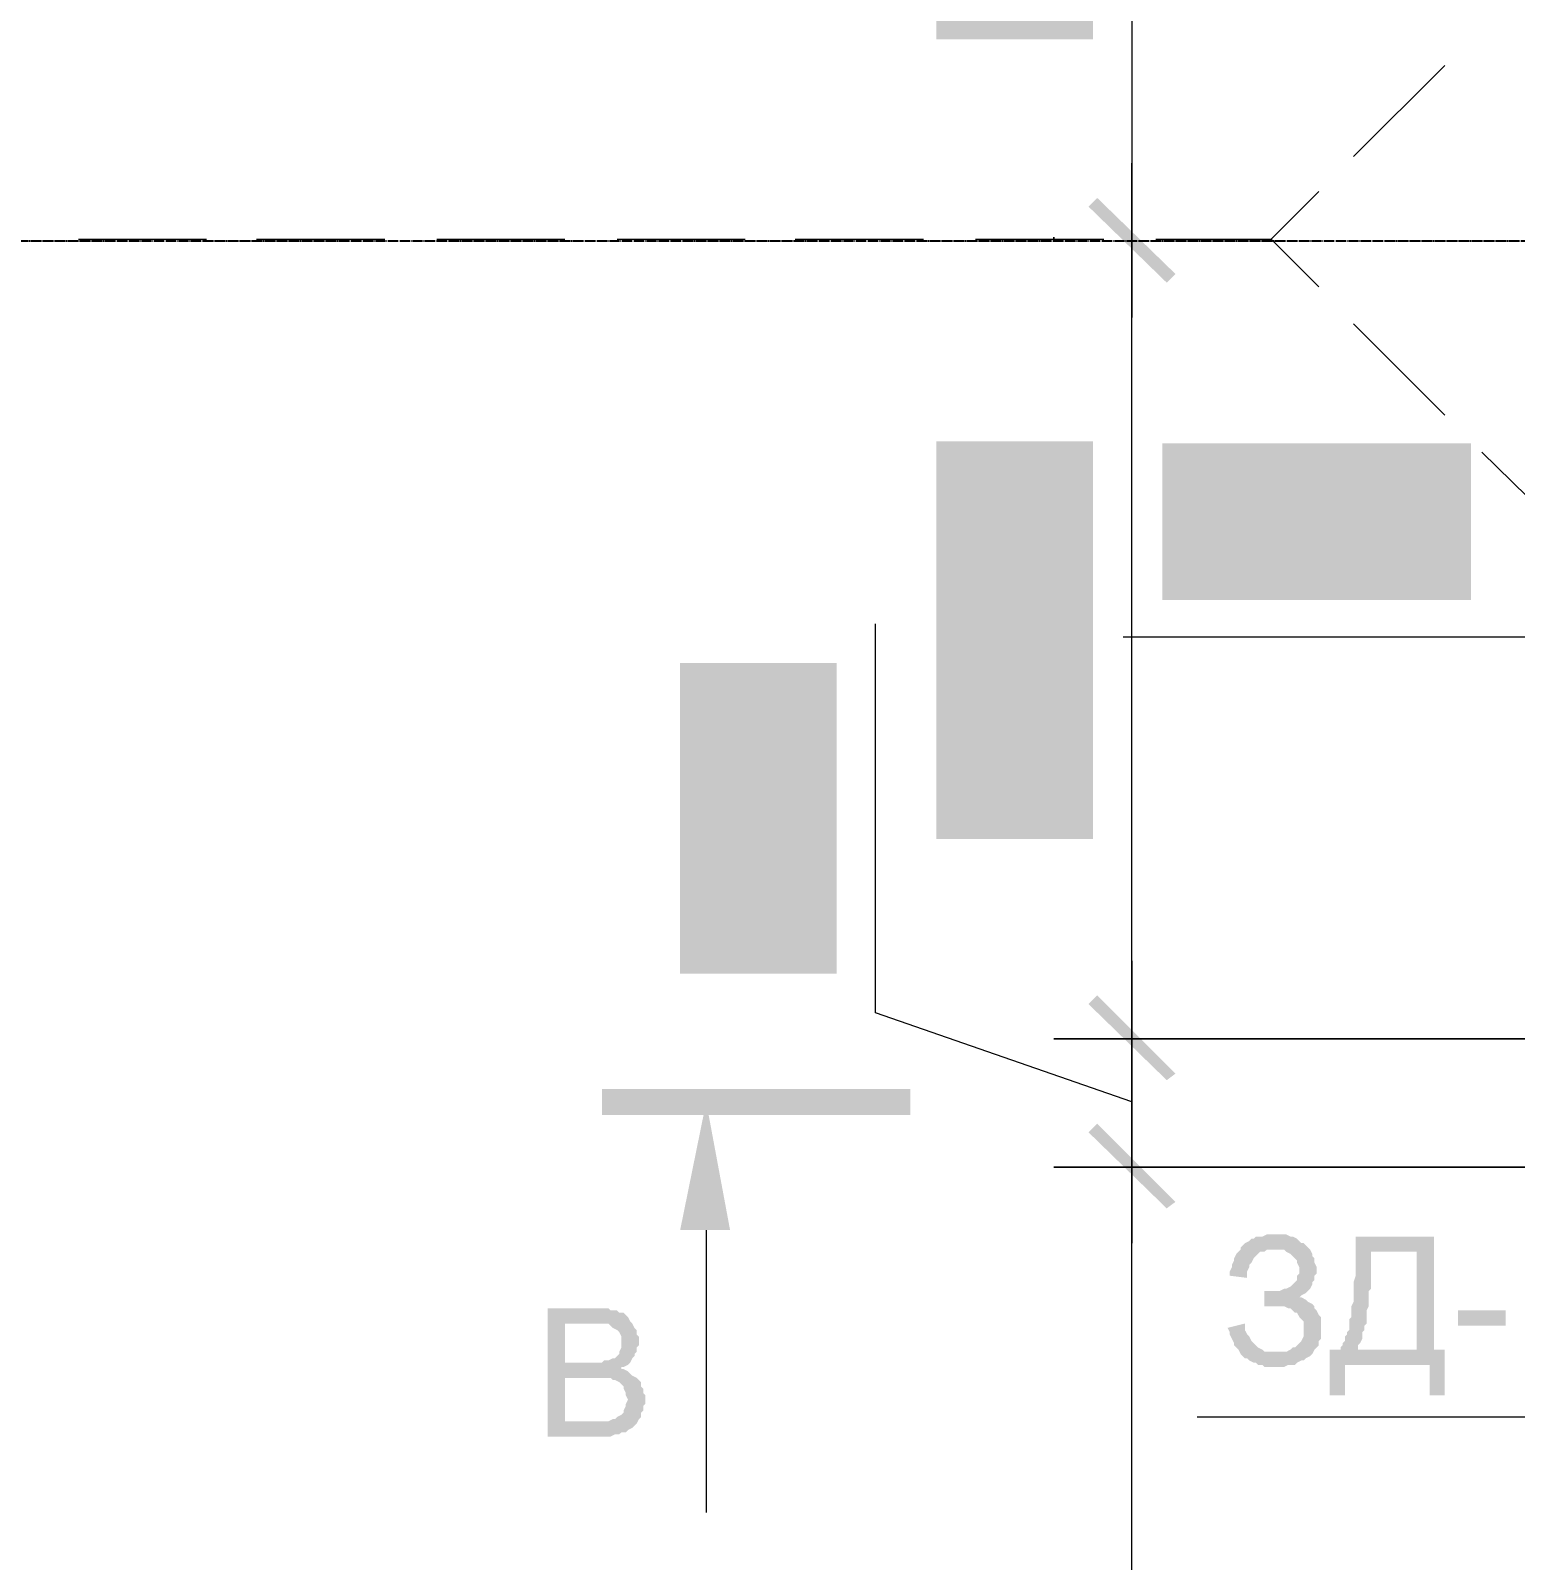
# Model space of a CAD drawing. Header units: millimetres. Extents: x -383313 to -161684, y -117025 to 99224.
# Drawn here: x -333930 to -331036, y -20153 to -17173 of the extents above; entities that cross this region are included whole.
import ezdxf

# ---------------------------------------------------------------- set-up
doc = ezdxf.new("R2010")
doc.units = ezdxf.units.MM
doc.header["$MEASUREMENT"] = 0
doc.linetypes.add('PS-GOST2.303 5', pattern=[24, 20, -1.5, 1, -1.5])
doc.layers.get('Defpoints').update_dxf_attribs({"color": 31})
for name, color, linetype in [('001__КОНСТРУКТИВ__размеры внутр.', 7, 'Continuous'), ('PDF_Geometry', 7, 'Continuous'), ('PDF_Solid Fills', 7, 'Continuous'), ('PS_Оси', 5, 'PS-GOST2.303 5')]:
    doc.layers.add(name, color=color, linetype=linetype)
doc.styles.add('PSTUDIO', font='arial.ttf')
doc.dimstyles.new('PS_TICK', dxfattribs={"dimscale": 100, "dimtxt": 2.5, "dimasz": 1, "dimexe": 2, "dimexo": 2, "dimgap": 1, "dimtad": 1, "dimdec": 0, "dimzin": 0, "dimdsep": 46, "dimtxsty": 'PSTUDIO', "dimblk": 'ARCHTICK', "dimcen": 2, "dimdle": 1.5, "dimse1": 1, "dimse2": 1, "dimadec": 0, "dimazin": 0, "dimtfac": 1, "dimtdec": 0, "dimtix": 1, "dimtmove": 1, "dimatfit": 3, "dimldrblk": 'ARCHTICK', "dimfxl": 1, "dimtolj": 1, "dimtzin": 0, "dimarcsym": 0})

# ---------------------------------------------------------------- blocks, each defined once
blk = doc.blocks.new('_ArchTick')
at = {"color": 0, "linetype": 'ByBlock', "const_width": 0.15}
blk.add_lwpolyline([(-0.5, -0.5), (0.5, 0.5)], dxfattribs=at)
blk = doc.blocks.new('*D281')
at = {"layer": '001__КОНСТРУКТИВ__размеры внутр.', "color": 0, "lineweight": -2, "ltscale": 100, "transparency": 16777216}
blk.add_line((-336984.8, -5432.1), (-336984.8, -20232.4), dxfattribs=at)
at = {"layer": 'Defpoints', "color": 0, "ltscale": 100, "transparency": 16777216}
for p in [(-330226.1, -5582.1), (-336984.8, -20082.4), (-335014.1, -20082.4)]:
    blk.add_point(p, dxfattribs=at)
at = {"layer": '001__КОНСТРУКТИВ__размеры внутр.', "color": 0, "lineweight": -2, "ltscale": 100, "transparency": 16777216, "xscale": 100, "yscale": 100, "zscale": 100}
for p, rotation in [((-336984.8, -5582.1), 90), ((-336984.8, -20082.4), 270)]:
    blk.add_blockref('_ArchTick', p, dxfattribs=dict(at, rotation=rotation))
at = {"layer": '001__КОНСТРУКТИВ__размеры внутр.', "color": 0, "ltscale": 100, "transparency": 16777216, "insert": (-337212.4, -12832.2), "char_height": 250, "attachment_point": 5, "rotation": 90, "style": 'PSTUDIO'}
blk.add_mtext('\\A1;14500', dxfattribs=at)
blk = doc.blocks.new('A$Cf5759c35')
at = {"layer": 'PDF_Solid Fills'}
for points in [[(26428.5, 245.5), (26432.8, 182), (26432.8, 190.5), (26437, 199), (26437, 207.4), (26441.2, 211.7), (26445.5, 215.9), (26449.7, 220.1), (26453.9, 224.4), (26458.2, 228.6), (26462.4, 232.8), (26470.9, 232.8), (26475.1, 237.1), (26483.6, 237.1), (26492, 237.1), (26492, 237.1), (26496.3, 237.1), (26504.7, 237.1), (26513.2, 232.8), (26517.4, 232.8), (26525.9, 228.6), (26530.1, 224.4), (26534.4, 220.1), (26534.4, 220.1), (26542.8, 215.9), (26542.8, 207.4), (26547.1, 203.2), (26551.3, 199), (26551.3, 190.5), (26551.3, 182), (26551.3, 245.5), (26547.1, 249.8), (26547.1, 249.8), (26538.6, 254), (26534.4, 258.2), (26530.1, 262.5), (26521.7, 262.5), (26517.4, 266.7), (26509, 266.7), (26500.5, 266.7), (26496.3, 270.9), (26487.8, 270.9), (26483.6, 270.9), (26479.3, 266.7), (26470.9, 266.7), (26462.4, 266.7), (26458.2, 262.5), (26449.7, 262.5), (26445.5, 258.2), (26441.2, 254), (26432.8, 249.8)], [(26326.9, 258.2), (26326.9, 131.2), (26453.9, 110.1), (26458.2, 139.7), (26453.9, 139.7), (26449.7, 143.9), (26445.5, 152.4), (26441.2, 156.6), (26441.2, 156.6), (26437, 160.9), (26437, 169.3), (26432.8, 177.8), (26432.8, 182), (26428.5, 245.5), (26428.5, 245.5), (26424.3, 241.3), (26424.3, 143.9), (26356.6, 156.6), (26356.6, 258.2)], [(26407.4, 190.5), (26407.4, 190.5), (26407.4, 177.8), (26411.6, 169.3), (26411.6, 160.9), (26415.8, 156.6), (26420.1, 152.4), (26424.3, 143.9), (26424.3, 241.3), (26420.1, 237.1), (26415.8, 228.6), (26411.6, 224.4), (26411.6, 220.1), (26407.4, 211.7), (26407.4, 207.4), (26407.4, 199)], [(26504.7, 135.5), (26509, 101.6), (26509, 105.8), (26525.9, 105.8), (26530.1, 110.1), (26538.6, 110.1), (26542.8, 114.3), (26547.1, 118.5), (26551.3, 122.8), (26555.5, 127), (26559.8, 131.2), (26564, 135.5), (26568.2, 143.9), (26572.5, 148.2), (26572.5, 156.6), (26572.5, 160.9), (26576.7, 169.3), (26576.7, 177.8), (26576.7, 182), (26576.7, 186.3), (26576.7, 190.5), (26576.7, 199), (26572.5, 207.4), (26572.5, 211.7), (26568.2, 220.1), (26568.2, 224.4), (26564, 228.6), (26559.8, 237.1), (26555.5, 241.3), (26551.3, 245.5), (26551.3, 182), (26551.3, 182), (26551.3, 177.8), (26551.3, 169.3), (26547.1, 165.1), (26542.8, 156.6), (26538.6, 152.4), (26534.4, 148.2), (26530.1, 143.9), (26525.9, 143.9), (26517.4, 139.7), (26513.2, 135.5)], [(26923.8, 258.2), (26763, 258.2), (26763, 228.6), (26885.7, 228.6), (26881.5, 228.6), (26881.5, 224.4), (26877.3, 220.1), (26873, 211.7), (26868.8, 207.4), (26864.6, 203.2), (26860.3, 194.7), (26856.1, 190.5), (26851.9, 186.3), (26847.6, 177.8), (26843.4, 169.3), (26839.2, 165.1), (26839.2, 160.9), (26834.9, 156.6), (26834.9, 148.2), (26830.7, 143.9), (26826.5, 135.5), (26826.5, 131.2), (26822.2, 122.8), (26818, 118.5), (26818, 110.1), (26813.8, 105.8), (26813.8, 97.4), (26809.5, 88.9), (26809.5, 84.7), (26809.5, 80.4), (26805.3, 72), (26805.3, 63.5), (26801.1, 59.3), (26801.1, 50.8), (26801.1, 42.3), (26801.1, 38.1), (26796.8, 29.6), (26796.8, 25.4), (26796.8, 16.9), (26796.8, 12.7), (26830.7, 12.7), (26830.7, 12.7), (26830.7, 21.2), (26830.7, 29.6), (26830.7, 33.9), (26830.7, 42.3), (26834.9, 50.8), (26834.9, 55), (26834.9, 63.5), (26839.2, 67.7), (26839.2, 76.2), (26839.2, 80.4), (26843.4, 84.7), (26843.4, 93.1), (26847.6, 97.4), (26847.6, 105.8), (26851.9, 110.1), (26851.9, 118.5), (26856.1, 122.8), (26860.3, 131.2), (26860.3, 135.5), (26864.6, 143.9), (26868.8, 148.2), (26868.8, 156.6), (26873, 160.9), (26877.3, 169.3), (26881.5, 173.6), (26885.7, 182), (26890, 186.3), (26894.2, 194.7), (26898.4, 199), (26898.4, 207.4), (26902.7, 211.7), (26906.9, 215.9), (26911.1, 220.1), (26915.4, 228.6), (26919.6, 232.8), (26923.8, 237.1)], [(27072, 262.5), (27050.8, 262.5), (27046.6, 258.2), (27042.4, 254), (27038.1, 245.5), (27033.9, 241.3), (27029.7, 237.1), (27025.4, 228.6), (27021.2, 228.6), (27012.7, 224.4), (27008.5, 220.1), (27004.3, 215.9), (26995.8, 211.7), (27038.1, 207.4), (27038.1, 12.7), (27072, 12.7)], [(27232.9, 262.5), (27232.9, 262.5), (27207.5, 262.5), (27203.2, 258.2), (27199, 258.2), (27190.5, 254), (27186.3, 249.8), (27186.3, 249.8), (27182.1, 245.5), (27177.8, 237.1), (27232.9, 237.1), (27232.9, 237.1), (27241.3, 237.1), (27245.6, 237.1), (27254, 232.8), (27258.3, 228.6), (27262.5, 224.4), (27266.7, 215.9), (27266.7, 215.9), (27271, 211.7), (27271, 207.4), (27275.2, 203.2), (27275.2, 199), (27275.2, 194.7), (27279.4, 186.3), (27279.4, 177.8), (27279.4, 173.6), (27279.4, 165.1), (27279.4, 156.6), (27279.4, 143.9), (27279.4, 135.5), (27279.4, 135.5), (27279.4, 122.8), (27279.4, 114.3), (27279.4, 105.8), (27279.4, 97.4), (27279.4, 93.1), (27279.4, 84.7), (27275.2, 76.2), (27275.2, 72), (27275.2, 67.7), (27271, 63.5), (27271, 59.3), (27266.7, 55), (27266.7, 50.8), (27262.5, 46.6), (27254, 42.3), (27249.8, 38.1), (27245.6, 33.9), (27237.1, 33.9), (27232.9, 33.9), (27177.8, 29.6), (27182.1, 25.4), (27186.3, 21.2), (27190.5, 16.9), (27199, 16.9), (27203.2, 12.7), (27211.7, 12.7), (27215.9, 8.5), (27224.4, 8.5), (27232.9, 8.5), (27232.9, 8.5), (27241.3, 8.5), (27245.6, 8.5), (27254, 12.7), (27258.3, 12.7), (27266.7, 16.9), (27271, 21.2), (27275.2, 21.2), (27279.4, 25.4), (27283.7, 29.6), (27287.9, 33.9), (27292.1, 38.1), (27296.4, 46.6), (27296.4, 50.8), (27300.6, 59.3), (27304.8, 63.5), (27304.8, 67.7), (27304.8, 72), (27309.1, 76.2), (27309.1, 84.7), (27309.1, 88.9), (27309.1, 97.4), (27313.3, 105.8), (27313.3, 110.1), (27313.3, 118.5), (27313.3, 127), (27313.3, 135.5), (27313.3, 139.7), (27313.3, 148.2), (27313.3, 156.6), (27313.3, 165.1), (27313.3, 169.3), (27309.1, 177.8), (27309.1, 182), (27309.1, 190.5), (27309.1, 194.7), (27304.8, 203.2), (27304.8, 207.4), (27300.6, 215.9), (27296.4, 220.1), (27296.4, 228.6), (27292.1, 232.8), (27292.1, 232.8), (27287.9, 237.1), (27283.7, 241.3), (27279.4, 249.8), (27271, 254), (27266.7, 254), (27266.7, 258.2), (27258.3, 258.2), (27254, 262.5), (27245.6, 262.5), (27237.1, 262.5)], [(26995.8, 211.7), (26991.6, 207.4), (26987.3, 203.2), (26978.9, 199), (26978.9, 169.3), (26978.9, 173.6), (26987.3, 173.6), (26991.6, 177.8), (26995.8, 177.8), (27004.3, 182), (27012.7, 186.3), (27012.7, 186.3), (27017, 190.5), (27025.4, 194.7), (27029.7, 199), (27033.9, 203.2), (27038.1, 207.4)], [(27177.8, 237.1), (27173.6, 232.8), (27169.4, 228.6), (27165.1, 220.1), (27160.9, 215.9), (27160.9, 207.4), (27156.7, 207.4), (27156.7, 199), (27156.7, 194.7), (27152.4, 186.3), (27152.4, 182), (27152.4, 173.6), (27152.4, 169.3), (27152.4, 160.9), (27152.4, 152.4), (27148.2, 143.9), (27148.2, 135.5), (27148.2, 131.2), (27148.2, 122.8), (27152.4, 114.3), (27152.4, 105.8), (27152.4, 97.4), (27152.4, 88.9), (27152.4, 84.7), (27156.7, 76.2), (27156.7, 72), (27160.9, 63.5), (27160.9, 59.3), (27165.1, 55), (27165.1, 46.6), (27169.4, 42.3), (27173.6, 38.1), (27173.6, 33.9), (27177.8, 29.6), (27232.9, 33.9), (27228.6, 33.9), (27224.4, 33.9), (27215.9, 38.1), (27211.7, 38.1), (27207.5, 42.3), (27199, 46.6), (27194.8, 55), (27194.8, 55), (27194.8, 59.3), (27190.5, 63.5), (27190.5, 67.7), (27186.3, 72), (27186.3, 80.4), (27186.3, 84.7), (27182.1, 93.1), (27182.1, 101.6), (27182.1, 110.1), (27182.1, 118.5), (27182.1, 127), (27182.1, 135.5), (27182.1, 143.9), (27182.1, 152.4), (27182.1, 160.9), (27182.1, 169.3), (27182.1, 177.8), (27186.3, 182), (27186.3, 190.5), (27186.3, 194.7), (27190.5, 203.2), (27190.5, 207.4), (27194.8, 211.7), (27194.8, 215.9), (27199, 220.1), (27203.2, 224.4), (27207.5, 228.6), (27211.7, 232.8), (27215.9, 237.1), (27224.4, 237.1), (27232.9, 237.1)], [(26326.9, 63.5), (26326.9, -63.5), (26453.9, -84.7), (26458.2, -55), (26453.9, -55), (26449.7, -50.8), (26445.5, -42.3), (26441.2, -38.1), (26441.2, -38.1), (26437, -33.9), (26437, -25.4), (26432.8, -16.9), (26432.8, -12.7), (26428.5, 50.8), (26428.5, 50.8), (26424.3, 46.6), (26424.3, -50.8), (26356.6, -38.1), (26356.6, 63.5)], [(26428.5, 50.8), (26432.8, -12.7), (26432.8, -4.2), (26437, 4.2), (26437, 12.7), (26441.2, 16.9), (26445.5, 21.2), (26449.7, 25.4), (26453.9, 29.6), (26458.2, 33.9), (26462.4, 38.1), (26470.9, 38.1), (26475.1, 42.3), (26483.6, 42.3), (26492, 42.3), (26492, 42.3), (26496.3, 42.3), (26504.7, 42.3), (26513.2, 38.1), (26517.4, 38.1), (26525.9, 33.9), (26530.1, 29.6), (26534.4, 25.4), (26534.4, 25.4), (26542.8, 21.2), (26542.8, 12.7), (26547.1, 8.5), (26551.3, 4.2), (26551.3, -4.2), (26551.3, -12.7), (26551.3, 50.8), (26547.1, 55), (26547.1, 55), (26538.6, 59.3), (26534.4, 63.5), (26530.1, 67.7), (26521.7, 67.7), (26517.4, 72), (26509, 72), (26500.5, 72), (26496.3, 76.2), (26487.8, 76.2), (26483.6, 76.2), (26479.3, 72), (26470.9, 72), (26462.4, 72), (26458.2, 67.7), (26449.7, 67.7), (26445.5, 63.5), (26441.2, 59.3), (26432.8, 55)], [(26407.4, -4.2), (26407.4, -4.2), (26407.4, -16.9), (26411.6, -25.4), (26411.6, -33.9), (26415.8, -38.1), (26420.1, -42.3), (26424.3, -50.8), (26424.3, 46.6), (26420.1, 42.3), (26415.8, 33.9), (26411.6, 29.6), (26411.6, 25.4), (26407.4, 16.9), (26407.4, 12.7), (26407.4, 4.2)], [(26504.7, -59.3), (26509, -93.1), (26509, -88.9), (26525.9, -88.9), (26530.1, -84.7), (26538.6, -84.7), (26542.8, -80.4), (26547.1, -76.2), (26551.3, -72), (26555.5, -67.7), (26559.8, -63.5), (26564, -59.3), (26568.2, -50.8), (26572.5, -46.6), (26572.5, -38.1), (26572.5, -33.9), (26576.7, -25.4), (26576.7, -16.9), (26576.7, -12.7), (26576.7, -8.5), (26576.7, -4.2), (26576.7, 4.2), (26572.5, 12.7), (26572.5, 16.9), (26568.2, 25.4), (26568.2, 29.6), (26564, 33.9), (26559.8, 42.3), (26555.5, 46.6), (26551.3, 50.8), (26551.3, -12.7), (26551.3, -12.7), (26551.3, -16.9), (26551.3, -25.4), (26547.1, -29.6), (26542.8, -38.1), (26538.6, -42.3), (26534.4, -46.6), (26530.1, -50.8), (26525.9, -50.8), (26517.4, -55), (26513.2, -59.3)], [(26428.5, -143.9), (26432.8, -207.4), (26432.8, -199), (26437, -190.5), (26437, -182), (26441.2, -177.8), (26445.5, -173.6), (26449.7, -169.3), (26453.9, -165.1), (26458.2, -160.9), (26462.4, -156.6), (26470.9, -156.6), (26475.1, -152.4), (26483.6, -152.4), (26492, -152.4), (26492, -152.4), (26496.3, -152.4), (26504.7, -152.4), (26513.2, -156.6), (26517.4, -156.6), (26525.9, -160.9), (26530.1, -165.1), (26534.4, -169.3), (26534.4, -169.3), (26542.8, -173.6), (26542.8, -182), (26547.1, -186.3), (26551.3, -190.5), (26551.3, -199), (26551.3, -207.4), (26551.3, -143.9), (26547.1, -139.7), (26547.1, -139.7), (26538.6, -135.5), (26534.4, -131.2), (26530.1, -127), (26521.7, -127), (26517.4, -122.8), (26509, -122.8), (26500.5, -122.8), (26496.3, -118.5), (26487.8, -118.5), (26483.6, -118.5), (26479.3, -122.8), (26470.9, -122.8), (26462.4, -122.8), (26458.2, -127), (26449.7, -127), (26445.5, -131.2), (26441.2, -135.5), (26432.8, -139.7)], [(26326.9, -131.2), (26326.9, -258.2), (26453.9, -279.4), (26458.2, -249.8), (26453.9, -249.8), (26449.7, -245.5), (26445.5, -237.1), (26441.2, -232.8), (26441.2, -232.8), (26437, -228.6), (26437, -220.1), (26432.8, -211.7), (26432.8, -207.4), (26428.5, -143.9), (26428.5, -143.9), (26424.3, -148.2), (26424.3, -245.5), (26356.6, -232.8), (26356.6, -131.2)], [(26407.4, -199), (26407.4, -199), (26407.4, -211.7), (26411.6, -220.1), (26411.6, -228.6), (26415.8, -232.8), (26420.1, -237.1), (26424.3, -245.5), (26424.3, -148.2), (26420.1, -152.4), (26415.8, -160.9), (26411.6, -165.1), (26411.6, -169.3), (26407.4, -177.8), (26407.4, -182), (26407.4, -190.5)], [(26504.7, -254), (26509, -287.9), (26509, -283.6), (26525.9, -283.6), (26530.1, -279.4), (26538.6, -279.4), (26542.8, -275.2), (26547.1, -270.9), (26551.3, -266.7), (26555.5, -262.5), (26559.8, -258.2), (26564, -254), (26568.2, -245.5), (26572.5, -241.3), (26572.5, -232.8), (26572.5, -228.6), (26576.7, -220.1), (26576.7, -211.7), (26576.7, -207.4), (26576.7, -203.2), (26576.7, -199), (26576.7, -190.5), (26572.5, -182), (26572.5, -177.8), (26568.2, -169.3), (26568.2, -165.1), (26564, -160.9), (26559.8, -152.4), (26555.5, -148.2), (26551.3, -143.9), (26551.3, -207.4), (26551.3, -207.4), (26551.3, -211.7), (26551.3, -220.1), (26547.1, -224.4), (26542.8, -232.8), (26538.6, -237.1), (26534.4, -241.3), (26530.1, -245.5), (26525.9, -245.5), (26517.4, -249.8), (26513.2, -254)], [(25823.2, -245.5), (25823.2, -245.5), (25823.2, -270.9), (25827.4, -275.2), (25827.4, -279.4), (25831.6, -287.9), (25835.9, -292.1), (25835.9, -292.1), (25840.1, -296.3), (25848.6, -300.6), (25848.6, -245.5), (25848.6, -245.5), (25848.6, -237.1), (25848.6, -232.8), (25852.8, -224.4), (25857, -220.1), (25861.3, -215.9), (25869.7, -211.7), (25869.7, -211.7), (25874, -207.4), (25878.2, -207.4), (25882.4, -203.2), (25886.7, -203.2), (25890.9, -203.2), (25899.4, -199), (25907.8, -199), (25912.1, -199), (25920.5, -199), (25929, -199), (25941.7, -199), (25950.2, -199), (25950.2, -199), (25962.9, -199), (25971.3, -199), (25979.8, -199), (25988.3, -199), (25992.5, -199), (26001, -199), (26009.4, -203.2), (26013.7, -203.2), (26017.9, -203.2), (26022.1, -207.4), (26026.4, -207.4), (26030.6, -211.7), (26034.8, -211.7), (26039.1, -215.9), (26043.3, -224.4), (26047.5, -228.6), (26051.8, -232.8), (26051.8, -241.3), (26051.8, -245.5), (26056, -300.6), (26060.2, -296.3), (26064.5, -292.1), (26068.7, -287.9), (26068.7, -279.4), (26072.9, -275.2), (26072.9, -266.7), (26077.2, -262.5), (26077.2, -254), (26077.2, -245.5), (26077.2, -245.5), (26077.2, -237.1), (26077.2, -232.8), (26072.9, -224.4), (26072.9, -220.1), (26068.7, -211.7), (26064.5, -207.4), (26064.5, -203.2), (26060.2, -199), (26056, -194.7), (26051.8, -190.5), (26047.5, -186.3), (26039.1, -182), (26034.8, -182), (26026.4, -177.8), (26022.1, -173.6), (26017.9, -173.6), (26013.7, -173.6), (26009.4, -169.3), (26001, -169.3), (25996.7, -169.3), (25988.3, -169.3), (25979.8, -165.1), (25975.6, -165.1), (25967.1, -165.1), (25958.6, -165.1), (25950.2, -165.1), (25945.9, -165.1), (25937.5, -165.1), (25929, -165.1), (25920.5, -165.1), (25916.3, -165.1), (25907.8, -169.3), (25903.6, -169.3), (25895.1, -169.3), (25890.9, -169.3), (25882.4, -173.6), (25878.2, -173.6), (25869.7, -177.8), (25865.5, -182), (25857, -182), (25852.8, -186.3), (25852.8, -186.3), (25848.6, -190.5), (25844.3, -194.7), (25835.9, -199), (25831.6, -207.4), (25831.6, -211.7), (25827.4, -211.7), (25827.4, -220.1), (25823.2, -224.4), (25823.2, -232.8), (25823.2, -241.3)], [(25848.6, -300.6), (25852.8, -304.8), (25857, -309), (25865.5, -313.3), (25869.7, -317.5), (25878.2, -317.5), (25878.2, -321.7), (25886.7, -321.7), (25890.9, -321.7), (25899.4, -326), (25903.6, -326), (25912.1, -326), (25916.3, -326), (25924.8, -326), (25933.2, -326), (25941.7, -330.2), (25950.2, -330.2), (25954.4, -330.2), (25962.9, -330.2), (25971.3, -326), (25979.8, -326), (25988.3, -326), (25996.7, -326), (26001, -326), (26009.4, -321.7), (26013.7, -321.7), (26022.1, -317.5), (26026.4, -317.5), (26030.6, -313.3), (26039.1, -313.3), (26043.3, -309), (26047.5, -304.8), (26051.8, -304.8), (26056, -300.6), (26051.8, -245.5), (26051.8, -249.8), (26051.8, -254), (26047.5, -262.5), (26047.5, -266.7), (26043.3, -270.9), (26039.1, -279.4), (26030.6, -283.6), (26030.6, -283.6), (26026.4, -283.6), (26022.1, -287.9), (26017.9, -287.9), (26013.7, -292.1), (26005.2, -292.1), (26001, -292.1), (25992.5, -296.3), (25984, -296.3), (25975.6, -296.3), (25967.1, -296.3), (25958.6, -296.3), (25950.2, -296.3), (25941.7, -296.3), (25933.2, -296.3), (25924.8, -296.3), (25916.3, -296.3), (25907.8, -296.3), (25903.6, -292.1), (25895.1, -292.1), (25890.9, -292.1), (25882.4, -287.9), (25878.2, -287.9), (25874, -283.6), (25869.7, -283.6), (25865.5, -279.4), (25861.3, -275.2), (25857, -270.9), (25852.8, -266.7), (25848.6, -262.5), (25848.6, -254), (25848.6, -245.5)], [(25929, -381), (25933.2, -444.5), (25933.2, -436), (25937.5, -427.6), (25937.5, -419.1), (25941.7, -414.9), (25945.9, -410.6), (25950.2, -406.4), (25954.4, -402.2), (25958.6, -397.9), (25962.9, -393.7), (25971.3, -393.7), (25975.6, -389.5), (25984, -389.5), (25992.5, -389.5), (25992.5, -389.5), (25996.7, -389.5), (26005.2, -389.5), (26013.7, -393.7), (26017.9, -393.7), (26026.4, -397.9), (26030.6, -402.2), (26034.8, -406.4), (26034.8, -406.4), (26043.3, -410.6), (26043.3, -419.1), (26047.5, -423.3), (26051.8, -427.6), (26051.8, -436), (26051.8, -444.5), (26051.8, -381), (26047.5, -376.8), (26047.5, -376.8), (26039.1, -372.5), (26034.8, -368.3), (26030.6, -364.1), (26022.1, -364.1), (26017.9, -359.8), (26009.4, -359.8), (26001, -359.8), (25996.7, -355.6), (25988.3, -355.6), (25984, -355.6), (25979.8, -359.8), (25971.3, -359.8), (25962.9, -359.8), (25958.6, -364.1), (25950.2, -364.1), (25945.9, -368.3), (25941.7, -372.5), (25933.2, -376.8)], [(25827.4, -368.3), (25827.4, -495.3), (25954.4, -516.5), (25958.6, -486.8), (25954.4, -486.8), (25950.2, -482.6), (25945.9, -474.1), (25941.7, -469.9), (25941.7, -469.9), (25937.5, -465.7), (25937.5, -457.2), (25933.2, -448.7), (25933.2, -444.5), (25929, -381), (25929, -381), (25924.8, -385.2), (25924.8, -482.6), (25857, -469.9), (25857, -368.3)], [(25907.8, -436), (25907.8, -436), (25907.8, -448.7), (25912.1, -457.2), (25912.1, -465.7), (25916.3, -469.9), (25920.5, -474.1), (25924.8, -482.6), (25924.8, -385.2), (25920.5, -389.5), (25916.3, -397.9), (25912.1, -402.2), (25912.1, -406.4), (25907.8, -414.9), (25907.8, -419.1), (25907.8, -427.6)], [(26005.2, -491.1), (26009.4, -524.9), (26009.4, -520.7), (26026.4, -520.7), (26030.6, -516.5), (26039.1, -516.5), (26043.3, -512.2), (26047.5, -508), (26051.8, -503.8), (26056, -499.5), (26060.2, -495.3), (26064.5, -491.1), (26068.7, -482.6), (26072.9, -478.4), (26072.9, -469.9), (26072.9, -465.7), (26077.2, -457.2), (26077.2, -448.7), (26077.2, -444.5), (26077.2, -440.3), (26077.2, -436), (26077.2, -427.6), (26072.9, -419.1), (26072.9, -414.9), (26068.7, -406.4), (26068.7, -402.2), (26064.5, -397.9), (26060.2, -389.5), (26056, -385.2), (26051.8, -381), (26051.8, -444.5), (26051.8, -444.5), (26051.8, -448.7), (26051.8, -457.2), (26047.5, -461.4), (26043.3, -469.9), (26039.1, -474.1), (26034.8, -478.4), (26030.6, -482.6), (26026.4, -482.6), (26017.9, -486.8), (26013.7, -491.1)], [(26322.7, -364.1), (26322.7, -385.2), (26322.7, -385.2), (26326.9, -389.5), (26331.2, -393.7), (26339.6, -397.9), (26343.9, -402.2), (26348.1, -406.4), (26356.6, -410.6), (26356.6, -414.9), (26360.8, -423.3), (26365, -427.6), (26369.3, -431.8), (26373.5, -440.3), (26377.7, -397.9), (26572.5, -397.9), (26572.5, -364.1)], [(26373.5, -440.3), (26377.7, -444.5), (26382, -448.7), (26386.2, -457.2), (26415.8, -457.2), (26411.6, -457.2), (26411.6, -448.7), (26407.4, -444.5), (26407.4, -440.3), (26403.1, -431.8), (26398.9, -423.3), (26398.9, -423.3), (26394.7, -419.1), (26390.4, -410.6), (26386.2, -406.4), (26382, -402.2), (26377.7, -397.9)], [(25848.6, -571.5), (25848.6, -635), (25848.6, -618.1), (25852.8, -613.8), (25857, -605.4), (25861.3, -601.1), (25861.3, -601.1), (25865.5, -596.9), (25869.7, -592.7), (25878.2, -588.4), (25882.4, -588.4), (25890.9, -588.4), (25895.1, -588.4), (25903.6, -588.4), (25907.8, -592.7), (25916.3, -592.7), (25920.5, -596.9), (25929, -601.1), (25929, -605.4), (25933.2, -609.6), (25937.5, -613.8), (25941.7, -618.1), (25950.2, -622.3), (25954.4, -626.5), (25958.6, -630.8), (25962.9, -639.2), (25967.1, -643.5), (25975.6, -651.9), (25979.8, -656.2), (25984, -664.6), (25992.5, -668.9), (25996.7, -677.3), (26001, -681.6), (26005.2, -685.8), (26009.4, -690), (26013.7, -694.3), (26017.9, -698.5), (26022.1, -702.7), (26026.4, -707), (26034.8, -711.2), (26039.1, -711.2), (26047.5, -715.4), (26051.8, -719.7), (26051.8, -719.7), (26060.2, -719.7), (26064.5, -719.7), (26072.9, -723.9), (26072.9, -554.6), (26043.3, -554.6), (26043.3, -677.3), (26043.3, -677.3), (26039.1, -677.3), (26030.6, -673.1), (26026.4, -664.6), (26026.4, -664.6), (26022.1, -660.4), (26017.9, -656.2), (26013.7, -651.9), (26009.4, -643.5), (26001, -639.2), (25996.7, -630.8), (25992.5, -630.8), (25988.3, -622.3), (25984, -613.8), (25975.6, -609.6), (25971.3, -605.4), (25967.1, -601.1), (25962.9, -592.7), (25958.6, -588.4), (25954.4, -588.4), (25950.2, -584.2), (25950.2, -580), (25941.7, -575.7), (25937.5, -571.5), (25933.2, -567.3), (25924.8, -567.3), (25920.5, -563), (25916.3, -563), (25912.1, -558.8), (25903.6, -558.8), (25899.4, -558.8), (25890.9, -558.8), (25890.9, -558.8), (25882.4, -558.8), (25878.2, -558.8), (25869.7, -558.8), (25865.5, -563), (25857, -567.3), (25852.8, -567.3)], [(25823.2, -635), (25823.2, -656.2), (25827.4, -664.6), (25827.4, -668.9), (25831.6, -677.3), (25831.6, -681.6), (25835.9, -685.8), (25840.1, -690), (25844.3, -694.3), (25848.6, -698.5), (25852.8, -702.7), (25861.3, -707), (25865.5, -711.2), (25874, -711.2), (25878.2, -715.4), (25886.7, -715.4), (25895.1, -715.4), (25899.4, -685.8), (25890.9, -685.8), (25882.4, -681.6), (25878.2, -681.6), (25869.7, -677.3), (25865.5, -673.1), (25861.3, -668.9), (25857, -668.9), (25852.8, -660.4), (25852.8, -656.2), (25848.6, -651.9), (25848.6, -643.5), (25848.6, -635), (25848.6, -571.5), (25840.1, -580), (25840.1, -580), (25835.9, -584.2), (25835.9, -588.4), (25831.6, -592.7), (25827.4, -601.1), (25827.4, -605.4), (25823.2, -613.8), (25823.2, -618.1), (25823.2, -626.5)], [(26957.7, -1253.1), (26940.8, -1253.1), (26932.3, -1257.3), (26919.6, -1257.3), (26915.4, -1261.5), (26911.1, -1261.5), (26906.9, -1265.8), (26898.4, -1270), (26894.2, -1274.2), (26890, -1278.5), (26890, -1282.7), (26885.7, -1286.9), (26881.5, -1291.2), (26877.3, -1299.6), (26877.3, -1303.9), (26873, -1312.3), (26873, -1316.6), (26868.8, -1325), (26868.8, -1333.5), (26902.7, -1337.7), (26902.7, -1337.7), (26902.7, -1333.5), (26902.7, -1325), (26906.9, -1316.6), (26906.9, -1312.3), (26911.1, -1308.1), (26915.4, -1299.6), (26919.6, -1295.4), (26923.8, -1291.2), (26928.1, -1286.9), (26936.5, -1286.9), (26940.8, -1282.7), (26949.2, -1282.7), (26957.7, -1282.7), (27021.2, -1278.5), (27017, -1274.2), (27012.7, -1270), (27008.5, -1270), (27004.3, -1265.8), (27000, -1261.5), (26991.6, -1257.3), (26987.3, -1257.3), (26978.9, -1253.1), (26970.4, -1253.1), (26966.2, -1253.1)], [(27021.2, -1278.5), (26957.7, -1282.7), (26974.6, -1282.7), (26978.9, -1286.9), (26987.3, -1291.2), (26991.6, -1295.4), (26995.8, -1299.6), (27000, -1303.9), (27000, -1308.1), (27004.3, -1316.6), (27004.3, -1320.8), (27004.3, -1329.3), (27000, -1333.5), (27000, -1342), (26995.8, -1346.2), (26991.6, -1350.4), (26987.3, -1354.7), (26978.9, -1358.9), (26974.6, -1358.9), (26974.6, -1358.9), (26966.2, -1363.1), (26961.9, -1363.1), (26953.5, -1363.1), (26945, -1363.1), (26936.5, -1363.1), (26936.5, -1392.8), (26953.5, -1392.8), (26961.9, -1392.8), (26966.2, -1392.8), (26974.6, -1392.8), (26983.1, -1397), (26987.3, -1397), (26991.6, -1401.2), (26995.8, -1405.5), (27000, -1405.5), (27004.3, -1413.9), (27008.5, -1418.2), (27012.7, -1422.4), (27012.7, -1430.9), (27012.7, -1435.1), (27012.7, -1439.3), (27012.7, -1447.8), (27012.7, -1452), (27008.5, -1460.5), (27004.3, -1464.7), (27000, -1469), (26995.8, -1473.2), (26991.6, -1473.2), (26987.3, -1477.4), (26978.9, -1481.7), (26970.4, -1481.7), (26966.2, -1481.7), (26957.7, -1481.7), (26890, -1485.9), (26894.2, -1490.1), (26898.4, -1494.4), (26902.7, -1494.4), (26906.9, -1498.6), (26915.4, -1502.8), (26919.6, -1502.8), (26923.8, -1507.1), (26932.3, -1507.1), (26936.5, -1511.3), (26945, -1511.3), (26949.2, -1511.3), (26957.7, -1511.3), (26961.9, -1511.3), (26970.4, -1511.3), (26974.6, -1511.3), (26983.1, -1507.1), (26991.6, -1507.1), (26995.8, -1507.1), (27000, -1502.8), (27008.5, -1498.6), (27012.7, -1498.6), (27017, -1494.4), (27025.4, -1490.1), (27025.4, -1490.1), (27029.7, -1485.9), (27033.9, -1477.4), (27038.1, -1473.2), (27042.4, -1469), (27042.4, -1460.5), (27046.6, -1456.3), (27046.6, -1447.8), (27046.6, -1443.6), (27046.6, -1435.1), (27046.6, -1435.1), (27046.6, -1426.6), (27046.6, -1422.4), (27046.6, -1413.9), (27042.4, -1409.7), (27038.1, -1401.2), (27033.9, -1397), (27033.9, -1392.8), (27029.7, -1388.5), (27021.2, -1384.3), (27017, -1380.1), (27008.5, -1375.8), (27004.3, -1375.8), (27004.3, -1375.8), (27008.5, -1371.6), (27017, -1367.4), (27021.2, -1363.1), (27025.4, -1358.9), (27029.7, -1350.4), (27029.7, -1346.2), (27033.9, -1342), (27033.9, -1333.5), (27038.1, -1329.3), (27038.1, -1320.8), (27038.1, -1316.6), (27033.9, -1308.1), (27033.9, -1299.6), (27029.7, -1295.4), (27029.7, -1291.2), (27025.4, -1282.7)], [(27266.7, -1257.3), (27232.9, -1286.9), (27232.9, -1477.4), (27063.5, -1477.4), (27063.5, -1566.3), (27093.2, -1566.3), (27093.2, -1507.1), (27258.3, -1507.1), (27287.9, -1477.4), (27266.7, -1477.4)], [(27266.7, -1257.3), (27114.3, -1257.3), (27114.3, -1295.4), (27114.3, -1295.4), (27114.3, -1308.1), (27114.3, -1316.6), (27114.3, -1325), (27114.3, -1333.5), (27110.1, -1346.2), (27110.1, -1354.7), (27110.1, -1363.1), (27110.1, -1371.6), (27110.1, -1375.8), (27110.1, -1384.3), (27105.9, -1392.8), (27105.9, -1401.2), (27105.9, -1405.5), (27105.9, -1413.9), (27101.6, -1418.2), (27101.6, -1426.6), (27101.6, -1430.9), (27101.6, -1439.3), (27097.4, -1443.6), (27097.4, -1447.8), (27093.2, -1452), (27093.2, -1456.3), (27093.2, -1460.5), (27088.9, -1464.7), (27088.9, -1469), (27084.7, -1473.2), (27084.7, -1477.4), (27118.6, -1477.4), (27118.6, -1473.2), (27118.6, -1469), (27122.8, -1464.7), (27127, -1456.3), (27127, -1452), (27127, -1443.6), (27131.3, -1439.3), (27131.3, -1430.9), (27135.5, -1426.6), (27135.5, -1418.2), (27135.5, -1409.7), (27135.5, -1401.2), (27139.7, -1392.8), (27139.7, -1388.5), (27139.7, -1380.1), (27139.7, -1371.6), (27139.7, -1363.1), (27144, -1358.9), (27144, -1350.4), (27144, -1342), (27144, -1333.5), (27144, -1329.3), (27144, -1320.8), (27144, -1316.6), (27144, -1308.1), (27144, -1303.9), (27144, -1299.6), (27144, -1286.9), (27232.9, -1286.9)], [(25632.7, -1397), (25539.5, -1397), (25539.5, -1646.8), (25662.3, -1646.8), (25670.8, -1642.5), (25675, -1642.5), (25679.2, -1642.5), (25683.5, -1638.3), (25691.9, -1638.3), (25696.2, -1634.1), (25704.6, -1629.8), (25704.6, -1629.8), (25708.9, -1625.6), (25713.1, -1621.4), (25573.4, -1617.1), (25573.4, -1532.5), (25632.7, -1532.5), (25713.1, -1532.5), (25704.6, -1528.2), (25700.4, -1524), (25696.2, -1519.8), (25687.7, -1515.5), (25683.5, -1515.5), (25683.5, -1511.3), (25687.7, -1511.3), (25696.2, -1507.1), (25573.4, -1502.8), (25573.4, -1426.6), (25624.2, -1426.6), (25704.6, -1426.6), (25700.4, -1422.4), (25696.2, -1413.9), (25691.9, -1409.7), (25687.7, -1405.5), (25679.2, -1405.5), (25675, -1401.2), (25670.8, -1401.2), (25662.3, -1401.2), (25658.1, -1397), (25649.6, -1397), (25641.1, -1397)], [(25704.6, -1426.6), (25624.2, -1426.6), (25658.1, -1426.6), (25662.3, -1430.9), (25662.3, -1430.9), (25666.5, -1435.1), (25675, -1439.3), (25679.2, -1443.6), (25679.2, -1443.6), (25683.5, -1452), (25683.5, -1456.3), (25683.5, -1464.7), (25683.5, -1469), (25683.5, -1473.2), (25679.2, -1481.7), (25679.2, -1485.9), (25675, -1490.1), (25670.8, -1494.4), (25666.5, -1494.4), (25658.1, -1498.6), (25653.8, -1498.6), (25649.6, -1498.6), (25645.4, -1502.8), (25636.9, -1502.8), (25628.4, -1502.8), (25573.4, -1502.8), (25696.2, -1507.1), (25700.4, -1502.8), (25704.6, -1494.4), (25708.9, -1490.1), (25708.9, -1485.9), (25713.1, -1481.7), (25713.1, -1473.2), (25717.3, -1469), (25717.3, -1460.5), (25717.3, -1460.5), (25717.3, -1452), (25713.1, -1447.8), (25713.1, -1439.3), (25708.9, -1435.1)], [(26898.4, -1426.6), (26864.6, -1435.1), (26868.8, -1443.6), (26868.8, -1447.8), (26873, -1456.3), (26877.3, -1464.7), (26877.3, -1469), (26881.5, -1473.2), (26885.7, -1477.4), (26890, -1485.9), (26957.7, -1481.7), (26949.2, -1481.7), (26945, -1481.7), (26936.5, -1481.7), (26932.3, -1477.4), (26923.8, -1473.2), (26919.6, -1469), (26915.4, -1464.7), (26915.4, -1464.7), (26911.1, -1460.5), (26906.9, -1452), (26902.7, -1447.8), (26898.4, -1439.3), (26898.4, -1435.1)], [(25713.1, -1532.5), (25632.7, -1532.5), (25662.3, -1532.5), (25666.5, -1536.7), (25670.8, -1536.7), (25679.2, -1540.9), (25683.5, -1545.2), (25687.7, -1549.4), (25687.7, -1553.6), (25691.9, -1562.1), (25691.9, -1566.3), (25696.2, -1574.8), (25696.2, -1574.8), (25691.9, -1583.3), (25691.9, -1587.5), (25687.7, -1596), (25687.7, -1600.2), (25683.5, -1604.4), (25675, -1608.7), (25670.8, -1612.9), (25666.5, -1612.9), (25658.1, -1617.1), (25658.1, -1617.1), (25649.6, -1617.1), (25645.4, -1617.1), (25636.9, -1617.1), (25573.4, -1617.1), (25713.1, -1621.4), (25717.3, -1612.9), (25721.6, -1608.7), (25721.6, -1600.2), (25725.8, -1596), (25725.8, -1587.5), (25730, -1583.3), (25730, -1574.8), (25730, -1566.3), (25725.8, -1562.1), (25725.8, -1553.6), (25721.6, -1549.4), (25721.6, -1540.9), (25717.3, -1536.7), (25717.3, -1536.7)]]:
    blk.add_hatch(color=8, dxfattribs=at).paths.add_polyline_path(points)
at = {"layer": 'PDF_Geometry', "color": 8, "lineweight": 13}
for points in [[(26678.3, 2387.6), (26678.3, 533.4)], [(27287.9, 1024.5), (27110.1, 846.7)], [(26678.3, -1020.2), (26678.3, 834)], [(27042.4, 778.9), (26949.2, 685.8), (27042.4, 592.7)], [(24625.1, 685.8), (24874.9, 685.8)], [(24972.3, 685.8), (25222, 685.8)], [(25323.6, 685.8), (25573.4, 685.8)], [(25675, 685.8), (25924.8, 685.8)], [(26022.1, 685.8), (26271.9, 685.8)], [(26373.5, 685.8), (26623.3, 685.8)], [(26724.9, 685.8), (26949.2, 685.8)], [(27110.1, 520.7), (27287.9, 342.9)], [(27359.9, 270.9), (27537.7, 97.4)], [(26678.3, -994.8), (26178.8, -821.3), (26178.8, -63.5)], [(26661.4, -88.9), (27592.7, -88.9)], [(26678.3, -719.7), (26678.3, -1270)], [(26678.3, -3661.8), (26678.3, -969.4)], [(28003.3, -994.8), (27605.4, -1608.7), (26805.3, -1608.7)], [(25848.6, -1244.6), (25848.6, -1794.9)]]:
    blk.add_lwpolyline(points, dxfattribs=at)
for points in [[(26525.9, 690), (26525.9, 685.8)], [(26525.9, -872.1), (27728.2, -872.1)], [(26525.9, -1121.8), (27728.2, -1121.8)]]:
    blk.add_lwpolyline(points, close=True, dxfattribs=at)
at = {"layer": 'PDF_Solid Fills', "color": 8, "lineweight": 13}
for points in [[(26297.3, 1075.3), (26602.1, 1075.3), (26297.3, 1850)], [(26602.1, 1075.3), (26297.3, 1850), (26602.1, 1850)], [(26763, 618.1), (26593.6, 749.3), (26610.6, 766.2)], [(26610.6, 766.2), (26593.6, 749.3), (26763, 618.1)], [(26746, 601.1), (26763, 618.1), (26593.6, 749.3)], [(26593.6, 749.3), (26763, 618.1), (26746, 601.1)], [(26297.3, -482.6), (26602.1, -482.6), (26297.3, 292.1)], [(26602.1, -482.6), (26297.3, 292.1), (26602.1, 292.1)], [(26737.6, 287.9), (26737.6, -16.9), (27338.7, 287.9)], [(26737.6, -16.9), (27338.7, 287.9), (27338.7, -16.9)], [(25797.8, -745.1), (26102.6, -745.1), (25797.8, -139.7)], [(26102.6, -745.1), (25797.8, -139.7), (26102.6, -139.7)], [(26763, -939.8), (26593.6, -804.3), (26610.6, -787.4)], [(26610.6, -787.4), (26593.6, -804.3), (26763, -939.8)], [(26746, -952.5), (26763, -939.8), (26593.6, -804.3)], [(26593.6, -804.3), (26763, -939.8), (26746, -952.5)], [(25645.4, -969.4), (25645.4, -1020.2), (26246.5, -969.4)], [(25645.4, -1020.2), (26246.5, -969.4), (26246.5, -1020.2)], [(25848.6, -994.8), (25895.1, -1244.6), (25797.8, -1244.6)], [(26763, -1189.6), (26593.6, -1054.1), (26610.6, -1037.2)], [(26610.6, -1037.2), (26593.6, -1054.1), (26763, -1189.6)], [(26746, -1202.3), (26763, -1189.6), (26593.6, -1054.1)], [(26593.6, -1054.1), (26763, -1189.6), (26746, -1202.3)], [(27313.3, -1430.9), (27313.3, -1401.2), (27406.4, -1430.9), (27406.4, -1401.2)], [(27287.9, -1477.4), (27258.3, -1507.1), (27287.9, -1566.3), (27258.3, -1566.3)]]:
    blk.add_solid(points, dxfattribs=at)

msp = doc.modelspace()

# ---------------------------------------------------------------- linework, layer by layer
at = {"layer": 'PS_Оси'}
msp.add_lwpolyline([(-355322.62659, -17582.0977), (-355014.05882, -17582.0977), (-350514.05882, -17582.0977), (-345514.05882, -17582.0977), (-340514.05882, -17582.0977), (-335514.05882, -17582.0977), (-330514.05882, -17582.0977), (-325514.05882, -17582.0977), (-320514.05882, -17582.0977), (-316483.98892, -17582.0977)], dxfattribs=at)

# ---------------------------------------------------------------- block references
at = {"ltscale": 100}
msp.add_blockref('A$Cf5759c35', (-358461.97282, -18264.93104), dxfattribs=at)

# ---------------------------------------------------------------- dimensions: what is measured, and where the dimension line sits
at = {"layer": '001__КОНСТРУКТИВ__размеры внутр.', "ltscale": 100}
dim = msp.add_linear_dim(base=(-336984.76537, -20082.3977), p1=(-330226.05882, -5582.0977), p2=(-335014.05882, -20082.3977), angle=90, dimstyle='PS_TICK', dxfattribs=at)
dim.commit()
dim.dimension.update_dxf_attribs({"geometry": '*D281', "text_midpoint": (-337212.40862, -12832.2477)})

doc.saveas('drawing.dxf')
